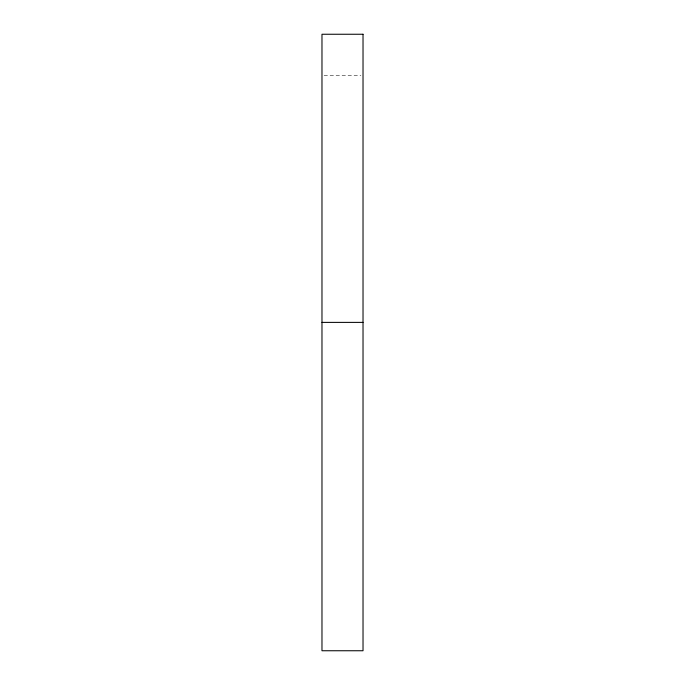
<?xml version="1.0" encoding="UTF-8"?>
<svg xmlns="http://www.w3.org/2000/svg" width="685" height="685" viewBox="0 0 685 685"><rect width="100%" height="100%" fill="white"/><g stroke="black" fill="none" stroke-linecap="round" stroke-linejoin="round"><path stroke-width="0.51" stroke-dasharray="3.42 2.57" d="M324.082 75.299L360.918 75.299"/><path stroke-width="1.03" d="M321.976 322.387L363.024 322.387M363.024 34.25L321.976 34.25L321.976 650.75L363.024 650.75L363.024 34.25"/></g></svg>
